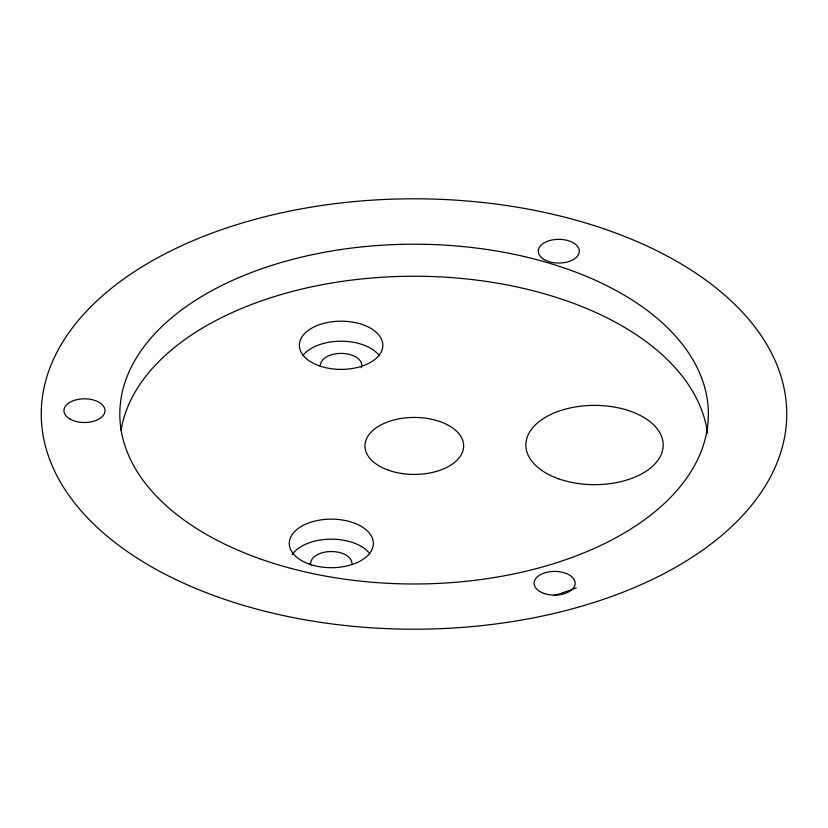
<?xml version="1.0" encoding="UTF-8"?>
<svg xmlns="http://www.w3.org/2000/svg" width="828" height="828" viewBox="0 0 828 828"><rect width="100%" height="100%" fill="white"/><g stroke="black" fill="none" stroke-linecap="round" stroke-linejoin="round"><path stroke-width="1.24" d="M576.288 587.89A294.282 169.895 0 0 1 553.901 595.622M121.095 430.239A294.282 169.895 0 0 1 416.67 276.231A294.282 169.895 0 0 1 707.505 433.21M302.996 355.45A41.742 24.105 0 0 1 341.364 341.208A41.742 24.105 0 0 1 379.41 355.74M320.457 364.972A20.638 11.913 0 0 1 343.485 353.473A20.638 11.913 0 0 1 361.308 367.715M292.243 554.501A42.031 24.271 0 0 1 330.672 539.183A42.031 24.271 0 0 1 369.899 553.818M310.893 565.182A20.638 11.913 0 0 1 330.103 551.551A20.638 11.913 0 0 1 351.952 563.785M218.509 597.236A372.755 215.208 0 0 0 786.6 420.127A372.755 215.208 0 0 0 236.891 224.636A372.755 215.208 0 0 0 218.509 597.236M259.744 558.745A294.282 169.895 0 0 0 708.24 418.927A294.282 169.895 0 0 0 274.265 264.598A294.282 169.895 0 0 0 259.744 558.745M544.265 259.578A20.534 11.861 0 0 0 578.627 254.268A20.534 11.861 0 0 0 553.477 239.737A20.534 11.861 0 0 0 544.265 259.578M544.348 593.531A20.534 11.861 0 0 0 575.149 583.264A20.534 11.861 0 0 0 544.348 572.997A20.534 11.861 0 0 0 544.348 593.531M69.956 419.04A20.534 11.851 0 0 0 104.307 413.721A20.534 11.851 0 0 0 79.157 399.21A20.534 11.851 0 0 0 69.956 419.04M319.204 365.81A41.742 24.105 0 0 0 382.826 345.969A41.742 24.105 0 0 0 321.264 324.079A41.742 24.105 0 0 0 319.204 365.81M309.268 564.085A42.031 24.271 0 0 0 373.335 544.11A42.031 24.271 0 0 0 311.349 522.064A42.031 24.271 0 0 0 309.268 564.085M388.415 470.19A49.359 28.494 0 0 0 463.639 446.747A49.359 28.494 0 0 0 390.847 420.862A49.359 28.494 0 0 0 388.415 470.19M558.527 478.781A68.662 39.64 0 0 0 663.176 446.147A68.662 39.64 0 0 0 561.912 410.139A68.662 39.64 0 0 0 558.527 478.781"/></g></svg>
